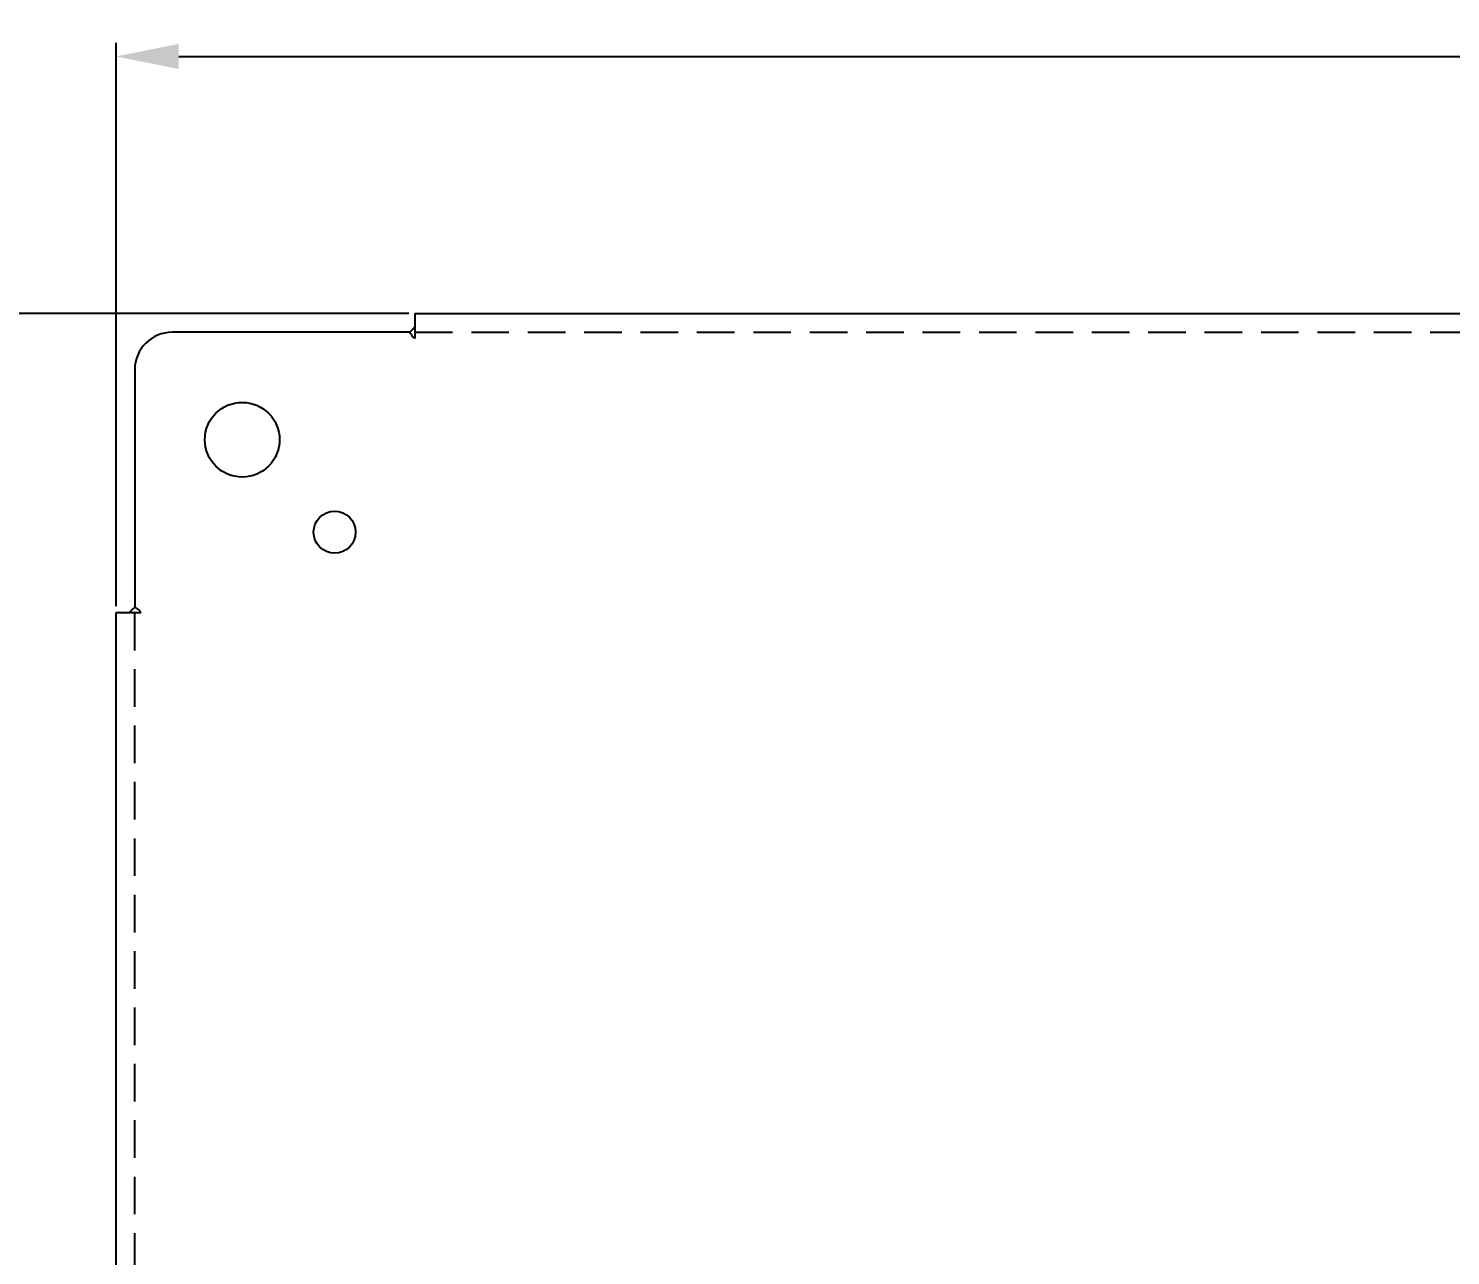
# Model space of a CAD drawing. Header units: inches. Extents: x 0.1 to 89.7, y 0.1 to 57.6.
# Drawn here: x 51.3 to 60.75, y 37.37 to 45.53 of the extents above; entities that cross this region are included whole.
import ezdxf

# ---------------------------------------------------------------- set-up
doc = ezdxf.new("R2010")
doc.units = ezdxf.units.IN
doc.header["$MEASUREMENT"] = 0
doc.linetypes.add('HIDDEN', pattern=[0.375, 0.25, -0.125])
for name, color, linetype in [('02___PRT_ALL_AXES', 7, 'Continuous'), ('21_WIDE_OR_GREATER', 7, 'Continuous'), ('DEFAULT_2', 8, 'HIDDEN'), ('DIMENSIONS', 7, 'Continuous')]:
    doc.layers.add(name, color=color, linetype=linetype)
doc.styles.get("Standard").update_dxf_attribs({"font": 'arial.ttf'})
doc.dimstyles.new('DIMSTYLE_1', dxfattribs={"dimtxt": 0.354167, "dimasz": 0.416667, "dimexe": 0.09, "dimexo": 0.07, "dimgap": 0.0425, "dimtad": 0, "dimtih": 1, "dimtoh": 1, "dimzin": 4, "dimdsep": 46, "dimtxsty": 'Standard', "dimblk": '_FILLED', "dimblk1": '_FILLED', "dimblk2": '_FILLED', "dimcen": 0.09, "dimadec": 0, "dimazin": 0, "dimtfac": 1, "dimtofl": 0, "dimtmove": 0, "dimatfit": 3, "dimldrblk": '_FILLED', "dimfxl": 1, "dimtolj": 1, "dimtzin": 4, "dimarcsym": 0})

# ---------------------------------------------------------------- blocks, each defined once
blk = doc.blocks.new('_FILLED')
at = {"color": 0, "linetype": 'ByBlock'}
blk.add_solid([(0, 0), (-1, 0.2), (-1, -0.2)], dxfattribs=at)
blk = doc.blocks.new('*D65')
at = {"layer": 'Defpoints', "color": 0, "linetype": 'Continuous', "transparency": 16777216}
for p in [(84.6082, 45.3445), (51.8819, 41.6189), (84.6082, 41.6189)]:
    blk.add_point(p, dxfattribs=at)
at = {"layer": 'DIMENSIONS', "color": 0, "linetype": 'Continuous', "lineweight": -2, "transparency": 16777216}
for p, q in [((51.8819, 41.6889), (51.8819, 45.4345)), ((84.6082, 41.6889), (84.6082, 45.4345)), ((52.2986, 45.3445), (67.6059, 45.3445)), ((84.1916, 45.3445), (68.8843, 45.3445))]:
    blk.add_line(p, q, dxfattribs=at)
at = {"layer": 'DIMENSIONS', "color": 0, "linetype": 'Continuous', "lineweight": -2, "transparency": 16777216, "xscale": 0.4166666667, "yscale": 0.4166666667, "zscale": 0.4166666667, "rotation": 180}
blk.add_blockref('_FILLED', (51.8819, 45.3445), dxfattribs=at)
at = {"layer": 'DIMENSIONS', "color": 0, "linetype": 'Continuous', "lineweight": -2, "transparency": 16777216, "xscale": 0.4166666667, "yscale": 0.4166666667, "zscale": 0.4166666667}
blk.add_blockref('_FILLED', (84.6082, 45.3445), dxfattribs=at)
at = {"layer": 'DIMENSIONS', "color": 0, "linetype": 'Continuous', "transparency": 16777216, "insert": (68.2451, 45.5254), "char_height": 0.35417, "width": 1.416667, "attachment_point": 2}
blk.add_mtext('\\A1;32.94', dxfattribs=at)
blk = doc.blocks.new('*D66')
at = {"layer": '21_WIDE_OR_GREATER', "color": 0, "linetype": 'Continuous', "lineweight": -2, "transparency": 16777216}
for p, q in [((53.8273, 43.6342), (48.6285, 43.6342)), ((48.7185, 43.2175), (48.7185, 28.0938)), ((48.7185, 11.3246), (48.7185, 27.6469)), ((53.8273, 10.9079), (48.6285, 10.9079))]:
    blk.add_line(p, q, dxfattribs=at)
at = {"layer": 'Defpoints', "color": 0, "linetype": 'Continuous', "transparency": 16777216}
for p in [(48.7185, 43.6342), (53.8973, 43.6342), (53.8973, 10.9079)]:
    blk.add_point(p, dxfattribs=at)
at = {"layer": '21_WIDE_OR_GREATER', "color": 0, "linetype": 'Continuous', "lineweight": -2, "transparency": 16777216, "xscale": 0.4166666667, "yscale": 0.4166666667, "zscale": 0.4166666667}
for p, rotation in [((48.7185, 43.6342), 90), ((48.7185, 10.9079), 270)]:
    blk.add_blockref('_FILLED', p, dxfattribs=dict(at, rotation=rotation))
at = {"layer": '21_WIDE_OR_GREATER', "color": 0, "linetype": 'Continuous', "transparency": 16777216, "insert": (48.7185, 28.0513), "char_height": 0.35417, "width": 1.416667, "attachment_point": 2}
blk.add_mtext('\\A1;32.94', dxfattribs=at)

msp = doc.modelspace()

# ---------------------------------------------------------------- linework, layer by layer
at = {"color": 3, "linetype": 'Continuous'}
for p, q in [((53.8691, 43.63419), (53.8691, 43.54829)), ((53.8691, 43.63419), (82.62105, 43.63419)), ((53.83398, 43.50999), (52.25452, 43.50999)), ((53.8478, 43.52425), (53.84449, 43.52096)), ((53.85219, 43.52857), (53.8478, 43.52425)), ((52.00612, 43.2616), (52.00612, 41.68214)), ((51.88192, 12.89506), (51.88192, 41.64702)), ((51.88192, 41.64702), (51.96783, 41.64702))]:
    msp.add_line(p, q, dxfattribs=at)
for points in [[(53.84449, 43.52096), (53.84276, 43.51922), (53.84108, 43.51751), (53.83945, 43.51582), (53.83789, 43.51419), (53.83644, 43.51265), (53.83513, 43.51125), (53.83398, 43.50999)], [(53.8691, 43.54829), (53.8677, 43.54636), (53.8663, 43.54447), (53.86488, 43.54263), (53.86346, 43.54084), (53.86203, 43.53911), (53.86061, 43.53744), (53.85919, 43.53584), (53.85778, 43.5343), (53.85639, 43.53283), (53.855, 43.53139), (53.8536, 43.52997), (53.85219, 43.52857)], [(51.96783, 41.64702), (51.96976, 41.64841), (51.97164, 41.64982), (51.97349, 41.65124), (51.97528, 41.65266), (51.97701, 41.65408), (51.97867, 41.6555), (51.98027, 41.65692), (51.98181, 41.65833), (51.98329, 41.65972), (51.98472, 41.66111), (51.98614, 41.66251), (51.98755, 41.66392), (51.99346, 41.66993)], [(51.99346, 41.66993), (51.99515, 41.67163), (51.99689, 41.67336), (51.99861, 41.67504), (52.00029, 41.67667), (52.00192, 41.67822), (52.00346, 41.67967), (52.00487, 41.68098), (52.00612, 41.68214)]]:
    msp.add_lwpolyline(points, dxfattribs=at)
msp.add_arc((52.25452, 43.2616), 0.2484, 90, 180, dxfattribs=at)
at = {"layer": '02___PRT_ALL_AXES', "color": 3, "linetype": 'Continuous'}
for centre, radius in [((52.72026, 42.79585), 0.2484), ((53.33501, 42.1811), 0.1396)]:
    msp.add_circle(centre, radius, dxfattribs=at)
at = {"layer": 'DEFAULT_2', "color": 8, "linetype": 'HIDDEN'}
for p, q in [((53.84711, 43.49032), (53.84327, 43.49673)), ((53.8691, 43.54829), (53.8691, 43.4694)), ((53.8691, 43.50999), (82.62105, 43.50999)), ((51.96783, 41.64702), (52.04672, 41.64702)), ((52.00612, 12.89506), (52.00612, 41.64702))]:
    msp.add_line(p, q, dxfattribs=at)
for points in [[(53.84327, 43.49673), (53.8419, 43.49896), (53.84054, 43.50111), (53.83918, 43.50316), (53.83783, 43.5051), (53.8365, 43.50689), (53.83521, 43.50852), (53.83398, 43.50999)], [(53.8691, 43.4694), (53.86749, 43.46999), (53.86593, 43.47066), (53.86444, 43.4714), (53.86299, 43.47222), (53.86158, 43.47314), (53.86019, 43.47415), (53.85879, 43.4753), (53.85739, 43.47657), (53.85596, 43.47802), (53.85458, 43.47957), (53.85333, 43.4811), (53.85211, 43.4827), (53.85086, 43.48446), (53.84961, 43.48633), (53.84836, 43.48829), (53.84711, 43.49032)], [(52.01938, 41.67285), (52.01715, 41.67422), (52.01501, 41.67558), (52.01295, 41.67694), (52.01102, 41.67829), (52.00922, 41.67962), (52.0076, 41.6809), (52.00612, 41.68214)], [(52.04672, 41.64702), (52.04613, 41.64863), (52.04546, 41.65018), (52.04472, 41.65167), (52.04389, 41.65312), (52.04298, 41.65453), (52.04196, 41.65593), (52.04082, 41.65733), (52.03954, 41.65873), (52.03809, 41.66016), (52.03654, 41.66154), (52.03502, 41.66279), (52.03341, 41.664), (52.03165, 41.66525), (52.02978, 41.6665), (52.02782, 41.66775), (52.02579, 41.669), (52.01938, 41.67285)]]:
    msp.add_lwpolyline(points, dxfattribs=at)

# ---------------------------------------------------------------- dimensions: what is measured, and where the dimension line sits
at = {"layer": '21_WIDE_OR_GREATER', "color": 2, "linetype": 'Continuous'}
dim = msp.add_linear_dim(base=(48.71846, 43.63419), p1=(53.89725, 10.90789), p2=(53.89725, 43.63419), angle=90, text='32.94', dimstyle='DIMSTYLE_1', dxfattribs=at)
dim.commit()
dim.dimension.update_dxf_attribs({"geometry": '*D66', "text_midpoint": (48.71846, 27.87033), "dimtype": 160})
at = {"layer": 'DIMENSIONS', "color": 2, "linetype": 'Continuous'}
dim = msp.add_linear_dim(base=(84.60823, 45.34448), p1=(51.88192, 41.61886), p2=(84.60823, 41.61886), text='32.94', dimstyle='DIMSTYLE_1', dxfattribs=at)
dim.commit()
dim.dimension.update_dxf_attribs({"geometry": '*D65', "text_midpoint": (68.24508, 45.34448), "dimtype": 160})

doc.saveas('drawing.dxf')
